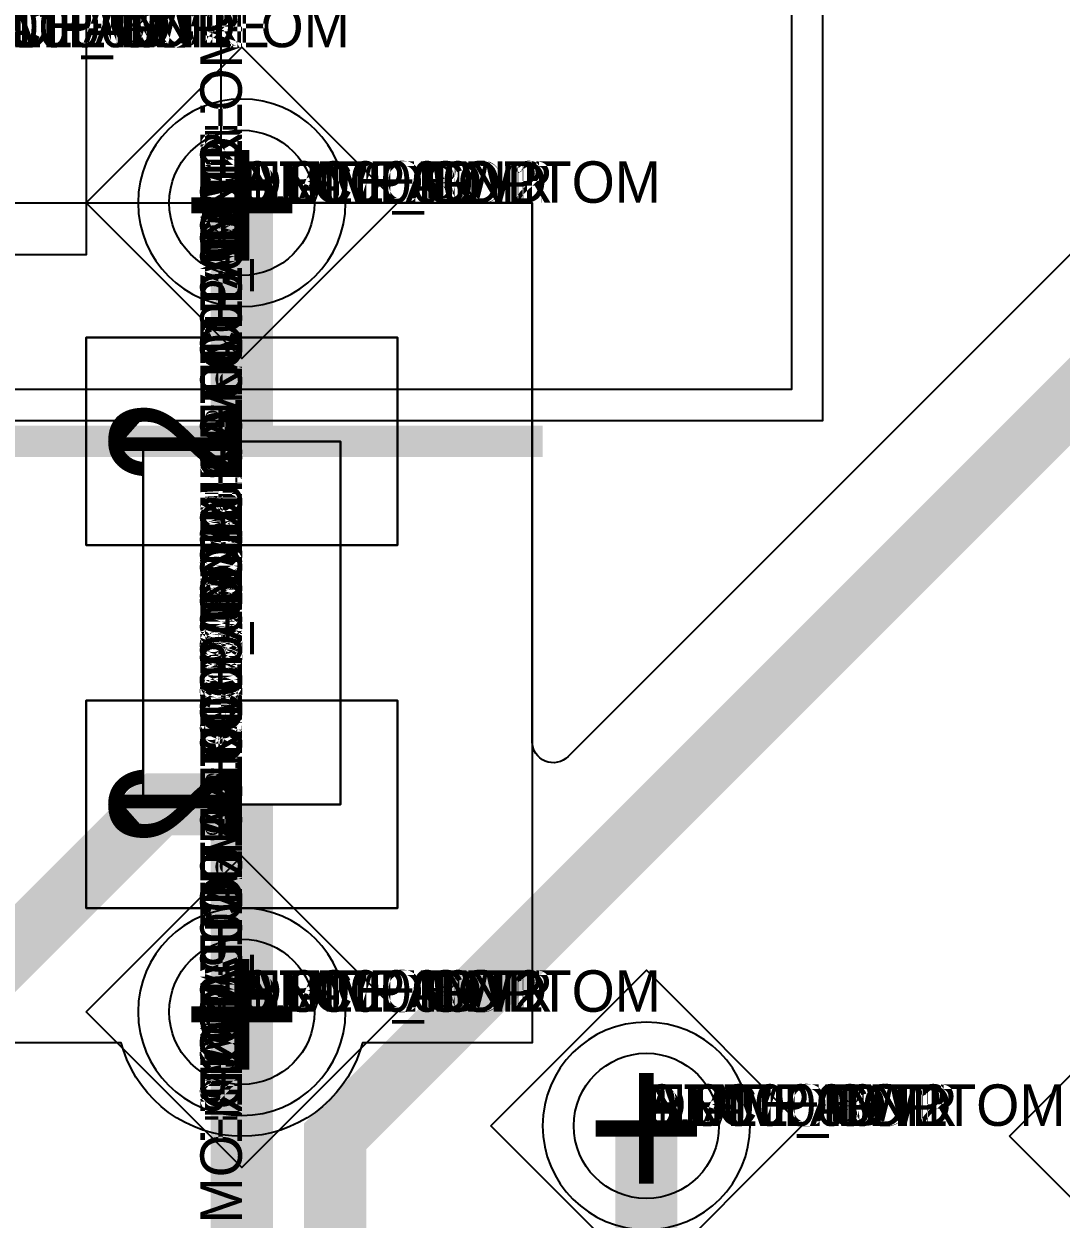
# Model space of a CAD drawing. Extents: x 0 to 323, y 0 to 320.
# Drawn here: x 114.9 to 119.9, y 67.95 to 73.71 of the extents above; entities that cross this region are included whole.
import ezdxf
from ezdxf.enums import TextEntityAlignment as Align

# ---------------------------------------------------------------- set-up
doc = ezdxf.new("R2010")
doc.units = 0
doc.header["$MEASUREMENT"] = 0
doc.layers.get('0').update_dxf_attribs({"linetype": 'CONTINUOUS'})
for name, color, linetype in [('CDN_FIGURES', 7, 'CONTINUOUS'), ('ETCH_BOTTOM', 7, 'CONTINUOUS'), ('ETCH_GND', 3, 'CONTINUOUS'), ('ETCH_INT1', 4, 'CONTINUOUS'), ('ETCH_INT2', 5, 'CONTINUOUS'), ('ETCH_PWR', 6, 'CONTINUOUS'), ('ETCH_TOP', 2, 'CONTINUOUS'), ('MANUFACTURING_NCLEGEND-1-6', 8, 'CONTINUOUS'), ('PACKAGE_GEOMETRY_ASSEMBLY_TOP', 11, 'CONTINUOUS'), ('PACKAGE_GEOMETRY_PIN_NUMBER', 9, 'CONTINUOUS')]:
    doc.layers.add(name, color=color, linetype=linetype)

# ---------------------------------------------------------------- blocks, each defined once
blk = doc.blocks.new('PAD_INFO')
for tag in ['SHAPE_TYPE', 'PAD_HEIGHT', 'PAD_LAYER', 'PAD_TYPE', 'PAD_WIDTH']:
    blk.add_attdef(tag, (0, 0), '', height=0.2)
at = {"flags": 2}
blk.add_attdef('CDN_TYPE', (0, 0), '', height=0.2, dxfattribs=at)
blk = doc.blocks.new('DRILL_INFO')
at = {"flags": 2}
blk.add_attdef('CDN_TYPE', (0, 0), '', height=0.2, dxfattribs=at)
for tag in ['FSHAPE', 'FCHAR', 'DRILL_HEIGHT', 'DIAMETER', 'PLATED', 'DRILL_WIDTH']:
    blk.add_attdef(tag, (0, 0), '', height=0.2)
blk = doc.blocks.new('VIA0700X0300')
at = {"layer": 'ETCH_BOTTOM'}
blk.add_circle((0, 0), 0.35, dxfattribs=at)
at = {"layer": 'ETCH_GND'}
blk.add_circle((0, 0), 0.35, dxfattribs=at)
at = {"layer": 'ETCH_INT1'}
blk.add_circle((0, 0), 0.35, dxfattribs=at)
at = {"layer": 'ETCH_INT2'}
blk.add_circle((0, 0), 0.35, dxfattribs=at)
at = {"layer": 'ETCH_PWR'}
blk.add_circle((0, 0), 0.35, dxfattribs=at)
at = {"layer": 'ETCH_TOP'}
blk.add_circle((0, 0), 0.35, dxfattribs=at)
ref = blk.add_blockref('PAD_INFO', (0, 0))
ref.add_attrib('PAD_LAYER', 'ETCH_TOP', (0, 0), dxfattribs={"height": 0.2})
ref.add_attrib('SHAPE_TYPE', 'NULL', (0, 0), dxfattribs={"height": 0.2})
ref.add_attrib('PAD_TYPE', 'ANTIPAD', (0, 0), dxfattribs={"height": 0.2})
ref.add_attrib('PAD_WIDTH', '0.000000', (0, 0), dxfattribs={"height": 0.2})
ref.add_attrib('PAD_HEIGHT', '0.000000', (0, 0), dxfattribs={"height": 0.2})
ref = blk.add_blockref('PAD_INFO', (0, 0))
ref.add_attrib('PAD_LAYER', 'ETCH_GND', (0, 0), dxfattribs={"height": 0.2})
ref.add_attrib('SHAPE_TYPE', 'NULL', (0, 0), dxfattribs={"height": 0.2})
ref.add_attrib('PAD_TYPE', 'ANTIPAD', (0, 0), dxfattribs={"height": 0.2})
ref.add_attrib('PAD_WIDTH', '0.000000', (0, 0), dxfattribs={"height": 0.2})
ref.add_attrib('PAD_HEIGHT', '0.000000', (0, 0), dxfattribs={"height": 0.2})
ref = blk.add_blockref('PAD_INFO', (0, 0))
ref.add_attrib('PAD_LAYER', 'ETCH_INT1', (0, 0), dxfattribs={"height": 0.2})
ref.add_attrib('SHAPE_TYPE', 'NULL', (0, 0), dxfattribs={"height": 0.2})
ref.add_attrib('PAD_TYPE', 'ANTIPAD', (0, 0), dxfattribs={"height": 0.2})
ref.add_attrib('PAD_WIDTH', '0.000000', (0, 0), dxfattribs={"height": 0.2})
ref.add_attrib('PAD_HEIGHT', '0.000000', (0, 0), dxfattribs={"height": 0.2})
ref = blk.add_blockref('PAD_INFO', (0, 0))
ref.add_attrib('PAD_LAYER', 'ETCH_INT2', (0, 0), dxfattribs={"height": 0.2})
ref.add_attrib('SHAPE_TYPE', 'NULL', (0, 0), dxfattribs={"height": 0.2})
ref.add_attrib('PAD_TYPE', 'ANTIPAD', (0, 0), dxfattribs={"height": 0.2})
ref.add_attrib('PAD_WIDTH', '0.000000', (0, 0), dxfattribs={"height": 0.2})
ref.add_attrib('PAD_HEIGHT', '0.000000', (0, 0), dxfattribs={"height": 0.2})
ref = blk.add_blockref('PAD_INFO', (0, 0))
ref.add_attrib('PAD_LAYER', 'ETCH_PWR', (0, 0), dxfattribs={"height": 0.2})
ref.add_attrib('SHAPE_TYPE', 'NULL', (0, 0), dxfattribs={"height": 0.2})
ref.add_attrib('PAD_TYPE', 'ANTIPAD', (0, 0), dxfattribs={"height": 0.2})
ref.add_attrib('PAD_WIDTH', '0.000000', (0, 0), dxfattribs={"height": 0.2})
ref.add_attrib('PAD_HEIGHT', '0.000000', (0, 0), dxfattribs={"height": 0.2})
ref = blk.add_blockref('PAD_INFO', (0, 0))
ref.add_attrib('PAD_LAYER', 'ETCH_BOTTOM', (0, 0), dxfattribs={"height": 0.2})
ref.add_attrib('SHAPE_TYPE', 'NULL', (0, 0), dxfattribs={"height": 0.2})
ref.add_attrib('PAD_TYPE', 'ANTIPAD', (0, 0), dxfattribs={"height": 0.2})
ref.add_attrib('PAD_WIDTH', '0.000000', (0, 0), dxfattribs={"height": 0.2})
ref.add_attrib('PAD_HEIGHT', '0.000000', (0, 0), dxfattribs={"height": 0.2})
ref = blk.add_blockref('PAD_INFO', (0, 0))
ref.add_attrib('PAD_LAYER', 'ETCH_TOP', (0, 0), dxfattribs={"height": 0.2})
ref.add_attrib('SHAPE_TYPE', 'NULL', (0, 0), dxfattribs={"height": 0.2})
ref.add_attrib('PAD_TYPE', 'THERMAL', (0, 0), dxfattribs={"height": 0.2})
ref.add_attrib('PAD_WIDTH', '0.000000', (0, 0), dxfattribs={"height": 0.2})
ref.add_attrib('PAD_HEIGHT', '0.000000', (0, 0), dxfattribs={"height": 0.2})
ref = blk.add_blockref('PAD_INFO', (0, 0))
ref.add_attrib('PAD_LAYER', 'ETCH_GND', (0, 0), dxfattribs={"height": 0.2})
ref.add_attrib('SHAPE_TYPE', 'NULL', (0, 0), dxfattribs={"height": 0.2})
ref.add_attrib('PAD_TYPE', 'THERMAL', (0, 0), dxfattribs={"height": 0.2})
ref.add_attrib('PAD_WIDTH', '0.000000', (0, 0), dxfattribs={"height": 0.2})
ref.add_attrib('PAD_HEIGHT', '0.000000', (0, 0), dxfattribs={"height": 0.2})
ref = blk.add_blockref('PAD_INFO', (0, 0))
ref.add_attrib('PAD_LAYER', 'ETCH_INT1', (0, 0), dxfattribs={"height": 0.2})
ref.add_attrib('SHAPE_TYPE', 'NULL', (0, 0), dxfattribs={"height": 0.2})
ref.add_attrib('PAD_TYPE', 'THERMAL', (0, 0), dxfattribs={"height": 0.2})
ref.add_attrib('PAD_WIDTH', '0.000000', (0, 0), dxfattribs={"height": 0.2})
ref.add_attrib('PAD_HEIGHT', '0.000000', (0, 0), dxfattribs={"height": 0.2})
ref = blk.add_blockref('PAD_INFO', (0, 0))
ref.add_attrib('PAD_LAYER', 'ETCH_INT2', (0, 0), dxfattribs={"height": 0.2})
ref.add_attrib('SHAPE_TYPE', 'NULL', (0, 0), dxfattribs={"height": 0.2})
ref.add_attrib('PAD_TYPE', 'THERMAL', (0, 0), dxfattribs={"height": 0.2})
ref.add_attrib('PAD_WIDTH', '0.000000', (0, 0), dxfattribs={"height": 0.2})
ref.add_attrib('PAD_HEIGHT', '0.000000', (0, 0), dxfattribs={"height": 0.2})
ref = blk.add_blockref('PAD_INFO', (0, 0))
ref.add_attrib('PAD_LAYER', 'ETCH_PWR', (0, 0), dxfattribs={"height": 0.2})
ref.add_attrib('SHAPE_TYPE', 'NULL', (0, 0), dxfattribs={"height": 0.2})
ref.add_attrib('PAD_TYPE', 'THERMAL', (0, 0), dxfattribs={"height": 0.2})
ref.add_attrib('PAD_WIDTH', '0.000000', (0, 0), dxfattribs={"height": 0.2})
ref.add_attrib('PAD_HEIGHT', '0.000000', (0, 0), dxfattribs={"height": 0.2})
ref = blk.add_blockref('PAD_INFO', (0, 0))
ref.add_attrib('PAD_LAYER', 'ETCH_BOTTOM', (0, 0), dxfattribs={"height": 0.2})
ref.add_attrib('SHAPE_TYPE', 'NULL', (0, 0), dxfattribs={"height": 0.2})
ref.add_attrib('PAD_TYPE', 'THERMAL', (0, 0), dxfattribs={"height": 0.2})
ref.add_attrib('PAD_WIDTH', '0.000000', (0, 0), dxfattribs={"height": 0.2})
ref.add_attrib('PAD_HEIGHT', '0.000000', (0, 0), dxfattribs={"height": 0.2})
ref = blk.add_blockref('PAD_INFO', (0, 0))
ref.add_attrib('PAD_LAYER', 'ETCH_TOP', (0, 0), dxfattribs={"height": 0.2})
ref.add_attrib('SHAPE_TYPE', 'CIRCLE', (0, 0), dxfattribs={"height": 0.2})
ref.add_attrib('PAD_TYPE', 'REGULAR', (0, 0), dxfattribs={"height": 0.2})
ref.add_attrib('PAD_WIDTH', '0.700000', (0, 0), dxfattribs={"height": 0.2})
ref.add_attrib('PAD_HEIGHT', '0.700000', (0, 0), dxfattribs={"height": 0.2})
ref = blk.add_blockref('PAD_INFO', (0, 0))
ref.add_attrib('PAD_LAYER', 'ETCH_GND', (0, 0), dxfattribs={"height": 0.2})
ref.add_attrib('SHAPE_TYPE', 'CIRCLE', (0, 0), dxfattribs={"height": 0.2})
ref.add_attrib('PAD_TYPE', 'REGULAR', (0, 0), dxfattribs={"height": 0.2})
ref.add_attrib('PAD_WIDTH', '0.700000', (0, 0), dxfattribs={"height": 0.2})
ref.add_attrib('PAD_HEIGHT', '0.700000', (0, 0), dxfattribs={"height": 0.2})
ref = blk.add_blockref('PAD_INFO', (0, 0))
ref.add_attrib('PAD_LAYER', 'ETCH_INT1', (0, 0), dxfattribs={"height": 0.2})
ref.add_attrib('SHAPE_TYPE', 'CIRCLE', (0, 0), dxfattribs={"height": 0.2})
ref.add_attrib('PAD_TYPE', 'REGULAR', (0, 0), dxfattribs={"height": 0.2})
ref.add_attrib('PAD_WIDTH', '0.700000', (0, 0), dxfattribs={"height": 0.2})
ref.add_attrib('PAD_HEIGHT', '0.700000', (0, 0), dxfattribs={"height": 0.2})
ref = blk.add_blockref('PAD_INFO', (0, 0))
ref.add_attrib('PAD_LAYER', 'ETCH_INT2', (0, 0), dxfattribs={"height": 0.2})
ref.add_attrib('SHAPE_TYPE', 'CIRCLE', (0, 0), dxfattribs={"height": 0.2})
ref.add_attrib('PAD_TYPE', 'REGULAR', (0, 0), dxfattribs={"height": 0.2})
ref.add_attrib('PAD_WIDTH', '0.700000', (0, 0), dxfattribs={"height": 0.2})
ref.add_attrib('PAD_HEIGHT', '0.700000', (0, 0), dxfattribs={"height": 0.2})
ref = blk.add_blockref('PAD_INFO', (0, 0))
ref.add_attrib('PAD_LAYER', 'ETCH_PWR', (0, 0), dxfattribs={"height": 0.2})
ref.add_attrib('SHAPE_TYPE', 'CIRCLE', (0, 0), dxfattribs={"height": 0.2})
ref.add_attrib('PAD_TYPE', 'REGULAR', (0, 0), dxfattribs={"height": 0.2})
ref.add_attrib('PAD_WIDTH', '0.700000', (0, 0), dxfattribs={"height": 0.2})
ref.add_attrib('PAD_HEIGHT', '0.700000', (0, 0), dxfattribs={"height": 0.2})
ref = blk.add_blockref('PAD_INFO', (0, 0))
ref.add_attrib('PAD_LAYER', 'ETCH_BOTTOM', (0, 0), dxfattribs={"height": 0.2})
ref.add_attrib('SHAPE_TYPE', 'CIRCLE', (0, 0), dxfattribs={"height": 0.2})
ref.add_attrib('PAD_TYPE', 'REGULAR', (0, 0), dxfattribs={"height": 0.2})
ref.add_attrib('PAD_WIDTH', '0.700000', (0, 0), dxfattribs={"height": 0.2})
ref.add_attrib('PAD_HEIGHT', '0.700000', (0, 0), dxfattribs={"height": 0.2})
ref = blk.add_blockref('DRILL_INFO', (0, 0))
ref.add_attrib('DIAMETER', '0.300000', (0, 0), dxfattribs={"height": 0.2})
ref.add_attrib('PLATED', 'PLATED', (0, 0), dxfattribs={"height": 0.2})
ref.add_attrib('FSHAPE', 'DIAMOND', (0, 0), dxfattribs={"height": 0.2})
ref.add_attrib('FCHAR', '+', (0, 0), dxfattribs={"height": 0.2})
ref.add_attrib('DRILL_WIDTH', '1.500000', (0, 0), dxfattribs={"height": 0.2})
ref.add_attrib('DRILL_HEIGHT', '1.500000', (0, 0), dxfattribs={"height": 0.2})
for tag in ['CDN_TYPE', 'PIN']:
    blk.add_attdef(tag, (0, 0), '', height=0.2)
at = {"flags": 2}
for tag in ['PSTKNAME', 'BBV']:
    blk.add_attdef(tag, (0, 0), '', height=0.2, dxfattribs=at)
blk = doc.blocks.new('FIGURE_DIAMOND')
at = {"layer": 'CDN_FIGURES'}
blk.add_lwpolyline([(-0.5, 0), (0, 0.5), (0.5, 0), (0, -0.5)], close=True, dxfattribs=at)
blk = doc.blocks.new('RC1500X2000TS')
at = {"layer": 'ETCH_TOP'}
blk.add_lwpolyline([(-0.75, -1), (-0.75, 1), (0.75, 1), (0.75, -1)], close=True, dxfattribs=at)
ref = blk.add_blockref('PAD_INFO', (0, 0))
ref.add_attrib('PAD_LAYER', 'ETCH_TOP', (0, 0), dxfattribs={"height": 0.2})
ref.add_attrib('SHAPE_TYPE', 'NULL', (0, 0), dxfattribs={"height": 0.2})
ref.add_attrib('PAD_TYPE', 'ANTIPAD', (0, 0), dxfattribs={"height": 0.2})
ref.add_attrib('PAD_WIDTH', '0.000000', (0, 0), dxfattribs={"height": 0.2})
ref.add_attrib('PAD_HEIGHT', '0.000000', (0, 0), dxfattribs={"height": 0.2})
ref = blk.add_blockref('PAD_INFO', (0, 0))
ref.add_attrib('PAD_LAYER', 'ETCH_GND', (0, 0), dxfattribs={"height": 0.2})
ref.add_attrib('SHAPE_TYPE', 'NULL', (0, 0), dxfattribs={"height": 0.2})
ref.add_attrib('PAD_TYPE', 'ANTIPAD', (0, 0), dxfattribs={"height": 0.2})
ref.add_attrib('PAD_WIDTH', '0.000000', (0, 0), dxfattribs={"height": 0.2})
ref.add_attrib('PAD_HEIGHT', '0.000000', (0, 0), dxfattribs={"height": 0.2})
ref = blk.add_blockref('PAD_INFO', (0, 0))
ref.add_attrib('PAD_LAYER', 'ETCH_INT1', (0, 0), dxfattribs={"height": 0.2})
ref.add_attrib('SHAPE_TYPE', 'NULL', (0, 0), dxfattribs={"height": 0.2})
ref.add_attrib('PAD_TYPE', 'ANTIPAD', (0, 0), dxfattribs={"height": 0.2})
ref.add_attrib('PAD_WIDTH', '0.000000', (0, 0), dxfattribs={"height": 0.2})
ref.add_attrib('PAD_HEIGHT', '0.000000', (0, 0), dxfattribs={"height": 0.2})
ref = blk.add_blockref('PAD_INFO', (0, 0))
ref.add_attrib('PAD_LAYER', 'ETCH_INT2', (0, 0), dxfattribs={"height": 0.2})
ref.add_attrib('SHAPE_TYPE', 'NULL', (0, 0), dxfattribs={"height": 0.2})
ref.add_attrib('PAD_TYPE', 'ANTIPAD', (0, 0), dxfattribs={"height": 0.2})
ref.add_attrib('PAD_WIDTH', '0.000000', (0, 0), dxfattribs={"height": 0.2})
ref.add_attrib('PAD_HEIGHT', '0.000000', (0, 0), dxfattribs={"height": 0.2})
ref = blk.add_blockref('PAD_INFO', (0, 0))
ref.add_attrib('PAD_LAYER', 'ETCH_PWR', (0, 0), dxfattribs={"height": 0.2})
ref.add_attrib('SHAPE_TYPE', 'NULL', (0, 0), dxfattribs={"height": 0.2})
ref.add_attrib('PAD_TYPE', 'ANTIPAD', (0, 0), dxfattribs={"height": 0.2})
ref.add_attrib('PAD_WIDTH', '0.000000', (0, 0), dxfattribs={"height": 0.2})
ref.add_attrib('PAD_HEIGHT', '0.000000', (0, 0), dxfattribs={"height": 0.2})
ref = blk.add_blockref('PAD_INFO', (0, 0))
ref.add_attrib('PAD_LAYER', 'ETCH_BOTTOM', (0, 0), dxfattribs={"height": 0.2})
ref.add_attrib('SHAPE_TYPE', 'NULL', (0, 0), dxfattribs={"height": 0.2})
ref.add_attrib('PAD_TYPE', 'ANTIPAD', (0, 0), dxfattribs={"height": 0.2})
ref.add_attrib('PAD_WIDTH', '0.000000', (0, 0), dxfattribs={"height": 0.2})
ref.add_attrib('PAD_HEIGHT', '0.000000', (0, 0), dxfattribs={"height": 0.2})
ref = blk.add_blockref('PAD_INFO', (0, 0))
ref.add_attrib('PAD_LAYER', 'ETCH_TOP', (0, 0), dxfattribs={"height": 0.2})
ref.add_attrib('SHAPE_TYPE', 'NULL', (0, 0), dxfattribs={"height": 0.2})
ref.add_attrib('PAD_TYPE', 'THERMAL', (0, 0), dxfattribs={"height": 0.2})
ref.add_attrib('PAD_WIDTH', '0.000000', (0, 0), dxfattribs={"height": 0.2})
ref.add_attrib('PAD_HEIGHT', '0.000000', (0, 0), dxfattribs={"height": 0.2})
ref = blk.add_blockref('PAD_INFO', (0, 0))
ref.add_attrib('PAD_LAYER', 'ETCH_GND', (0, 0), dxfattribs={"height": 0.2})
ref.add_attrib('SHAPE_TYPE', 'NULL', (0, 0), dxfattribs={"height": 0.2})
ref.add_attrib('PAD_TYPE', 'THERMAL', (0, 0), dxfattribs={"height": 0.2})
ref.add_attrib('PAD_WIDTH', '0.000000', (0, 0), dxfattribs={"height": 0.2})
ref.add_attrib('PAD_HEIGHT', '0.000000', (0, 0), dxfattribs={"height": 0.2})
ref = blk.add_blockref('PAD_INFO', (0, 0))
ref.add_attrib('PAD_LAYER', 'ETCH_INT1', (0, 0), dxfattribs={"height": 0.2})
ref.add_attrib('SHAPE_TYPE', 'NULL', (0, 0), dxfattribs={"height": 0.2})
ref.add_attrib('PAD_TYPE', 'THERMAL', (0, 0), dxfattribs={"height": 0.2})
ref.add_attrib('PAD_WIDTH', '0.000000', (0, 0), dxfattribs={"height": 0.2})
ref.add_attrib('PAD_HEIGHT', '0.000000', (0, 0), dxfattribs={"height": 0.2})
ref = blk.add_blockref('PAD_INFO', (0, 0))
ref.add_attrib('PAD_LAYER', 'ETCH_INT2', (0, 0), dxfattribs={"height": 0.2})
ref.add_attrib('SHAPE_TYPE', 'NULL', (0, 0), dxfattribs={"height": 0.2})
ref.add_attrib('PAD_TYPE', 'THERMAL', (0, 0), dxfattribs={"height": 0.2})
ref.add_attrib('PAD_WIDTH', '0.000000', (0, 0), dxfattribs={"height": 0.2})
ref.add_attrib('PAD_HEIGHT', '0.000000', (0, 0), dxfattribs={"height": 0.2})
ref = blk.add_blockref('PAD_INFO', (0, 0))
ref.add_attrib('PAD_LAYER', 'ETCH_PWR', (0, 0), dxfattribs={"height": 0.2})
ref.add_attrib('SHAPE_TYPE', 'NULL', (0, 0), dxfattribs={"height": 0.2})
ref.add_attrib('PAD_TYPE', 'THERMAL', (0, 0), dxfattribs={"height": 0.2})
ref.add_attrib('PAD_WIDTH', '0.000000', (0, 0), dxfattribs={"height": 0.2})
ref.add_attrib('PAD_HEIGHT', '0.000000', (0, 0), dxfattribs={"height": 0.2})
ref = blk.add_blockref('PAD_INFO', (0, 0))
ref.add_attrib('PAD_LAYER', 'ETCH_BOTTOM', (0, 0), dxfattribs={"height": 0.2})
ref.add_attrib('SHAPE_TYPE', 'NULL', (0, 0), dxfattribs={"height": 0.2})
ref.add_attrib('PAD_TYPE', 'THERMAL', (0, 0), dxfattribs={"height": 0.2})
ref.add_attrib('PAD_WIDTH', '0.000000', (0, 0), dxfattribs={"height": 0.2})
ref.add_attrib('PAD_HEIGHT', '0.000000', (0, 0), dxfattribs={"height": 0.2})
ref = blk.add_blockref('PAD_INFO', (0, 0))
ref.add_attrib('PAD_LAYER', 'ETCH_GND', (0, 0), dxfattribs={"height": 0.2})
ref.add_attrib('SHAPE_TYPE', 'NULL', (0, 0), dxfattribs={"height": 0.2})
ref.add_attrib('PAD_TYPE', 'REGULAR', (0, 0), dxfattribs={"height": 0.2})
ref.add_attrib('PAD_WIDTH', '0.000000', (0, 0), dxfattribs={"height": 0.2})
ref.add_attrib('PAD_HEIGHT', '0.000000', (0, 0), dxfattribs={"height": 0.2})
ref = blk.add_blockref('PAD_INFO', (0, 0))
ref.add_attrib('PAD_LAYER', 'ETCH_INT1', (0, 0), dxfattribs={"height": 0.2})
ref.add_attrib('SHAPE_TYPE', 'NULL', (0, 0), dxfattribs={"height": 0.2})
ref.add_attrib('PAD_TYPE', 'REGULAR', (0, 0), dxfattribs={"height": 0.2})
ref.add_attrib('PAD_WIDTH', '0.000000', (0, 0), dxfattribs={"height": 0.2})
ref.add_attrib('PAD_HEIGHT', '0.000000', (0, 0), dxfattribs={"height": 0.2})
ref = blk.add_blockref('PAD_INFO', (0, 0))
ref.add_attrib('PAD_LAYER', 'ETCH_INT2', (0, 0), dxfattribs={"height": 0.2})
ref.add_attrib('SHAPE_TYPE', 'NULL', (0, 0), dxfattribs={"height": 0.2})
ref.add_attrib('PAD_TYPE', 'REGULAR', (0, 0), dxfattribs={"height": 0.2})
ref.add_attrib('PAD_WIDTH', '0.000000', (0, 0), dxfattribs={"height": 0.2})
ref.add_attrib('PAD_HEIGHT', '0.000000', (0, 0), dxfattribs={"height": 0.2})
ref = blk.add_blockref('PAD_INFO', (0, 0))
ref.add_attrib('PAD_LAYER', 'ETCH_PWR', (0, 0), dxfattribs={"height": 0.2})
ref.add_attrib('SHAPE_TYPE', 'NULL', (0, 0), dxfattribs={"height": 0.2})
ref.add_attrib('PAD_TYPE', 'REGULAR', (0, 0), dxfattribs={"height": 0.2})
ref.add_attrib('PAD_WIDTH', '0.000000', (0, 0), dxfattribs={"height": 0.2})
ref.add_attrib('PAD_HEIGHT', '0.000000', (0, 0), dxfattribs={"height": 0.2})
ref = blk.add_blockref('PAD_INFO', (0, 0))
ref.add_attrib('PAD_LAYER', 'ETCH_BOTTOM', (0, 0), dxfattribs={"height": 0.2})
ref.add_attrib('SHAPE_TYPE', 'NULL', (0, 0), dxfattribs={"height": 0.2})
ref.add_attrib('PAD_TYPE', 'REGULAR', (0, 0), dxfattribs={"height": 0.2})
ref.add_attrib('PAD_WIDTH', '0.000000', (0, 0), dxfattribs={"height": 0.2})
ref.add_attrib('PAD_HEIGHT', '0.000000', (0, 0), dxfattribs={"height": 0.2})
ref = blk.add_blockref('DRILL_INFO', (0, 0))
ref.add_attrib('DIAMETER', '0.000000', (0, 0), dxfattribs={"height": 0.2})
ref.add_attrib('PLATED', 'PLATED', (0, 0), dxfattribs={"height": 0.2})
ref.add_attrib('FSHAPE', 'NULL', (0, 0), dxfattribs={"height": 0.2})
ref.add_attrib('DRILL_WIDTH', '0.000000', (0, 0), dxfattribs={"height": 0.2})
ref.add_attrib('DRILL_HEIGHT', '0.000000', (0, 0), dxfattribs={"height": 0.2})
ref = blk.add_blockref('PAD_INFO', (0, 0))
ref.add_attrib('PAD_LAYER', 'ETCH_TOP', (0, 0), dxfattribs={"height": 0.2})
ref.add_attrib('SHAPE_TYPE', 'RECTANGLE', (0, 0), dxfattribs={"height": 0.2})
ref.add_attrib('PAD_TYPE', 'REGULAR', (0, 0), dxfattribs={"height": 0.2})
ref.add_attrib('PAD_WIDTH', '1.500000', (0, 0), dxfattribs={"height": 0.2})
ref.add_attrib('PAD_HEIGHT', '2.000000', (0, 0), dxfattribs={"height": 0.2})
for tag in ['CDN_TYPE', 'PIN']:
    blk.add_attdef(tag, (0, 0), '', height=0.2)
at = {"flags": 2}
for tag in ['PSTKNAME', 'BBV']:
    blk.add_attdef(tag, (0, 0), '', height=0.2, dxfattribs=at)
blk = doc.blocks.new('F843')
at = {"layer": 'ETCH_TOP'}
ref = blk.add_blockref('RC1500X2000TS', (2.7, 0), dxfattribs=at)
ref.add_attrib('CDN_TYPE', 'PIN', (0, 0), dxfattribs={"height": 0.2})
ref.add_attrib('PIN', '2', (0, 0), dxfattribs={"height": 0.2})
at = {"flags": 2}
for tag in ['SYMBOL_TYPE', 'CDN_TYPE', 'REFDES']:
    blk.add_attdef(tag, (0, 0), '', height=0.2, dxfattribs=at)
blk = doc.blocks.new('RC1000X1500TS')
at = {"layer": 'ETCH_TOP'}
blk.add_lwpolyline([(-0.5, -0.75), (-0.5, 0.75), (0.5, 0.75), (0.5, -0.75)], close=True, dxfattribs=at)
ref = blk.add_blockref('PAD_INFO', (0, 0))
ref.add_attrib('PAD_LAYER', 'ETCH_TOP', (0, 0), dxfattribs={"height": 0.2})
ref.add_attrib('SHAPE_TYPE', 'NULL', (0, 0), dxfattribs={"height": 0.2})
ref.add_attrib('PAD_TYPE', 'ANTIPAD', (0, 0), dxfattribs={"height": 0.2})
ref.add_attrib('PAD_WIDTH', '0.000000', (0, 0), dxfattribs={"height": 0.2})
ref.add_attrib('PAD_HEIGHT', '0.000000', (0, 0), dxfattribs={"height": 0.2})
ref = blk.add_blockref('PAD_INFO', (0, 0))
ref.add_attrib('PAD_LAYER', 'ETCH_GND', (0, 0), dxfattribs={"height": 0.2})
ref.add_attrib('SHAPE_TYPE', 'NULL', (0, 0), dxfattribs={"height": 0.2})
ref.add_attrib('PAD_TYPE', 'ANTIPAD', (0, 0), dxfattribs={"height": 0.2})
ref.add_attrib('PAD_WIDTH', '0.000000', (0, 0), dxfattribs={"height": 0.2})
ref.add_attrib('PAD_HEIGHT', '0.000000', (0, 0), dxfattribs={"height": 0.2})
ref = blk.add_blockref('PAD_INFO', (0, 0))
ref.add_attrib('PAD_LAYER', 'ETCH_INT1', (0, 0), dxfattribs={"height": 0.2})
ref.add_attrib('SHAPE_TYPE', 'NULL', (0, 0), dxfattribs={"height": 0.2})
ref.add_attrib('PAD_TYPE', 'ANTIPAD', (0, 0), dxfattribs={"height": 0.2})
ref.add_attrib('PAD_WIDTH', '0.000000', (0, 0), dxfattribs={"height": 0.2})
ref.add_attrib('PAD_HEIGHT', '0.000000', (0, 0), dxfattribs={"height": 0.2})
ref = blk.add_blockref('PAD_INFO', (0, 0))
ref.add_attrib('PAD_LAYER', 'ETCH_INT2', (0, 0), dxfattribs={"height": 0.2})
ref.add_attrib('SHAPE_TYPE', 'NULL', (0, 0), dxfattribs={"height": 0.2})
ref.add_attrib('PAD_TYPE', 'ANTIPAD', (0, 0), dxfattribs={"height": 0.2})
ref.add_attrib('PAD_WIDTH', '0.000000', (0, 0), dxfattribs={"height": 0.2})
ref.add_attrib('PAD_HEIGHT', '0.000000', (0, 0), dxfattribs={"height": 0.2})
ref = blk.add_blockref('PAD_INFO', (0, 0))
ref.add_attrib('PAD_LAYER', 'ETCH_PWR', (0, 0), dxfattribs={"height": 0.2})
ref.add_attrib('SHAPE_TYPE', 'NULL', (0, 0), dxfattribs={"height": 0.2})
ref.add_attrib('PAD_TYPE', 'ANTIPAD', (0, 0), dxfattribs={"height": 0.2})
ref.add_attrib('PAD_WIDTH', '0.000000', (0, 0), dxfattribs={"height": 0.2})
ref.add_attrib('PAD_HEIGHT', '0.000000', (0, 0), dxfattribs={"height": 0.2})
ref = blk.add_blockref('PAD_INFO', (0, 0))
ref.add_attrib('PAD_LAYER', 'ETCH_BOTTOM', (0, 0), dxfattribs={"height": 0.2})
ref.add_attrib('SHAPE_TYPE', 'NULL', (0, 0), dxfattribs={"height": 0.2})
ref.add_attrib('PAD_TYPE', 'ANTIPAD', (0, 0), dxfattribs={"height": 0.2})
ref.add_attrib('PAD_WIDTH', '0.000000', (0, 0), dxfattribs={"height": 0.2})
ref.add_attrib('PAD_HEIGHT', '0.000000', (0, 0), dxfattribs={"height": 0.2})
ref = blk.add_blockref('PAD_INFO', (0, 0))
ref.add_attrib('PAD_LAYER', 'ETCH_TOP', (0, 0), dxfattribs={"height": 0.2})
ref.add_attrib('SHAPE_TYPE', 'NULL', (0, 0), dxfattribs={"height": 0.2})
ref.add_attrib('PAD_TYPE', 'THERMAL', (0, 0), dxfattribs={"height": 0.2})
ref.add_attrib('PAD_WIDTH', '0.000000', (0, 0), dxfattribs={"height": 0.2})
ref.add_attrib('PAD_HEIGHT', '0.000000', (0, 0), dxfattribs={"height": 0.2})
ref = blk.add_blockref('PAD_INFO', (0, 0))
ref.add_attrib('PAD_LAYER', 'ETCH_GND', (0, 0), dxfattribs={"height": 0.2})
ref.add_attrib('SHAPE_TYPE', 'NULL', (0, 0), dxfattribs={"height": 0.2})
ref.add_attrib('PAD_TYPE', 'THERMAL', (0, 0), dxfattribs={"height": 0.2})
ref.add_attrib('PAD_WIDTH', '0.000000', (0, 0), dxfattribs={"height": 0.2})
ref.add_attrib('PAD_HEIGHT', '0.000000', (0, 0), dxfattribs={"height": 0.2})
ref = blk.add_blockref('PAD_INFO', (0, 0))
ref.add_attrib('PAD_LAYER', 'ETCH_INT1', (0, 0), dxfattribs={"height": 0.2})
ref.add_attrib('SHAPE_TYPE', 'NULL', (0, 0), dxfattribs={"height": 0.2})
ref.add_attrib('PAD_TYPE', 'THERMAL', (0, 0), dxfattribs={"height": 0.2})
ref.add_attrib('PAD_WIDTH', '0.000000', (0, 0), dxfattribs={"height": 0.2})
ref.add_attrib('PAD_HEIGHT', '0.000000', (0, 0), dxfattribs={"height": 0.2})
ref = blk.add_blockref('PAD_INFO', (0, 0))
ref.add_attrib('PAD_LAYER', 'ETCH_INT2', (0, 0), dxfattribs={"height": 0.2})
ref.add_attrib('SHAPE_TYPE', 'NULL', (0, 0), dxfattribs={"height": 0.2})
ref.add_attrib('PAD_TYPE', 'THERMAL', (0, 0), dxfattribs={"height": 0.2})
ref.add_attrib('PAD_WIDTH', '0.000000', (0, 0), dxfattribs={"height": 0.2})
ref.add_attrib('PAD_HEIGHT', '0.000000', (0, 0), dxfattribs={"height": 0.2})
ref = blk.add_blockref('PAD_INFO', (0, 0))
ref.add_attrib('PAD_LAYER', 'ETCH_PWR', (0, 0), dxfattribs={"height": 0.2})
ref.add_attrib('SHAPE_TYPE', 'NULL', (0, 0), dxfattribs={"height": 0.2})
ref.add_attrib('PAD_TYPE', 'THERMAL', (0, 0), dxfattribs={"height": 0.2})
ref.add_attrib('PAD_WIDTH', '0.000000', (0, 0), dxfattribs={"height": 0.2})
ref.add_attrib('PAD_HEIGHT', '0.000000', (0, 0), dxfattribs={"height": 0.2})
ref = blk.add_blockref('PAD_INFO', (0, 0))
ref.add_attrib('PAD_LAYER', 'ETCH_BOTTOM', (0, 0), dxfattribs={"height": 0.2})
ref.add_attrib('SHAPE_TYPE', 'NULL', (0, 0), dxfattribs={"height": 0.2})
ref.add_attrib('PAD_TYPE', 'THERMAL', (0, 0), dxfattribs={"height": 0.2})
ref.add_attrib('PAD_WIDTH', '0.000000', (0, 0), dxfattribs={"height": 0.2})
ref.add_attrib('PAD_HEIGHT', '0.000000', (0, 0), dxfattribs={"height": 0.2})
ref = blk.add_blockref('PAD_INFO', (0, 0))
ref.add_attrib('PAD_LAYER', 'ETCH_GND', (0, 0), dxfattribs={"height": 0.2})
ref.add_attrib('SHAPE_TYPE', 'NULL', (0, 0), dxfattribs={"height": 0.2})
ref.add_attrib('PAD_TYPE', 'REGULAR', (0, 0), dxfattribs={"height": 0.2})
ref.add_attrib('PAD_WIDTH', '0.000000', (0, 0), dxfattribs={"height": 0.2})
ref.add_attrib('PAD_HEIGHT', '0.000000', (0, 0), dxfattribs={"height": 0.2})
ref = blk.add_blockref('PAD_INFO', (0, 0))
ref.add_attrib('PAD_LAYER', 'ETCH_INT1', (0, 0), dxfattribs={"height": 0.2})
ref.add_attrib('SHAPE_TYPE', 'NULL', (0, 0), dxfattribs={"height": 0.2})
ref.add_attrib('PAD_TYPE', 'REGULAR', (0, 0), dxfattribs={"height": 0.2})
ref.add_attrib('PAD_WIDTH', '0.000000', (0, 0), dxfattribs={"height": 0.2})
ref.add_attrib('PAD_HEIGHT', '0.000000', (0, 0), dxfattribs={"height": 0.2})
ref = blk.add_blockref('PAD_INFO', (0, 0))
ref.add_attrib('PAD_LAYER', 'ETCH_INT2', (0, 0), dxfattribs={"height": 0.2})
ref.add_attrib('SHAPE_TYPE', 'NULL', (0, 0), dxfattribs={"height": 0.2})
ref.add_attrib('PAD_TYPE', 'REGULAR', (0, 0), dxfattribs={"height": 0.2})
ref.add_attrib('PAD_WIDTH', '0.000000', (0, 0), dxfattribs={"height": 0.2})
ref.add_attrib('PAD_HEIGHT', '0.000000', (0, 0), dxfattribs={"height": 0.2})
ref = blk.add_blockref('PAD_INFO', (0, 0))
ref.add_attrib('PAD_LAYER', 'ETCH_PWR', (0, 0), dxfattribs={"height": 0.2})
ref.add_attrib('SHAPE_TYPE', 'NULL', (0, 0), dxfattribs={"height": 0.2})
ref.add_attrib('PAD_TYPE', 'REGULAR', (0, 0), dxfattribs={"height": 0.2})
ref.add_attrib('PAD_WIDTH', '0.000000', (0, 0), dxfattribs={"height": 0.2})
ref.add_attrib('PAD_HEIGHT', '0.000000', (0, 0), dxfattribs={"height": 0.2})
ref = blk.add_blockref('PAD_INFO', (0, 0))
ref.add_attrib('PAD_LAYER', 'ETCH_BOTTOM', (0, 0), dxfattribs={"height": 0.2})
ref.add_attrib('SHAPE_TYPE', 'NULL', (0, 0), dxfattribs={"height": 0.2})
ref.add_attrib('PAD_TYPE', 'REGULAR', (0, 0), dxfattribs={"height": 0.2})
ref.add_attrib('PAD_WIDTH', '0.000000', (0, 0), dxfattribs={"height": 0.2})
ref.add_attrib('PAD_HEIGHT', '0.000000', (0, 0), dxfattribs={"height": 0.2})
ref = blk.add_blockref('DRILL_INFO', (0, 0))
ref.add_attrib('DIAMETER', '0.000000', (0, 0), dxfattribs={"height": 0.2})
ref.add_attrib('PLATED', 'PLATED', (0, 0), dxfattribs={"height": 0.2})
ref.add_attrib('FSHAPE', 'NULL', (0, 0), dxfattribs={"height": 0.2})
ref.add_attrib('DRILL_WIDTH', '0.000000', (0, 0), dxfattribs={"height": 0.2})
ref.add_attrib('DRILL_HEIGHT', '0.000000', (0, 0), dxfattribs={"height": 0.2})
ref = blk.add_blockref('PAD_INFO', (0, 0))
ref.add_attrib('PAD_LAYER', 'ETCH_TOP', (0, 0), dxfattribs={"height": 0.2})
ref.add_attrib('SHAPE_TYPE', 'RECTANGLE', (0, 0), dxfattribs={"height": 0.2})
ref.add_attrib('PAD_TYPE', 'REGULAR', (0, 0), dxfattribs={"height": 0.2})
ref.add_attrib('PAD_WIDTH', '1.000000', (0, 0), dxfattribs={"height": 0.2})
ref.add_attrib('PAD_HEIGHT', '1.500000', (0, 0), dxfattribs={"height": 0.2})
for tag in ['CDN_TYPE', 'PIN']:
    blk.add_attdef(tag, (0, 0), '', height=0.2)
at = {"flags": 2}
for tag in ['PSTKNAME', 'BBV']:
    blk.add_attdef(tag, (0, 0), '', height=0.2, dxfattribs=at)
blk = doc.blocks.new('F56')
at = {"layer": 'PACKAGE_GEOMETRY_ASSEMBLY_TOP'}
blk.add_lwpolyline([(0, -0.475), (1.75, -0.475), (1.75, 0.475), (0, 0.475)], close=True, dxfattribs=at)
at = {"layer": 'ETCH_TOP'}
ref = blk.add_blockref('RC1000X1500TS', (0, 0), dxfattribs=at)
ref.add_attrib('CDN_TYPE', 'PIN', (0, 0), dxfattribs={"height": 0.2})
ref.add_attrib('PIN', '1', (0, 0), dxfattribs={"height": 0.2})
ref = blk.add_blockref('RC1000X1500TS', (1.75, 0), dxfattribs=at)
ref.add_attrib('CDN_TYPE', 'PIN', (0, 0), dxfattribs={"height": 0.2})
ref.add_attrib('PIN', '2', (0, 0), dxfattribs={"height": 0.2})
at = {"flags": 2}
for tag in ['SYMBOL_TYPE', 'CDN_TYPE', 'REFDES']:
    blk.add_attdef(tag, (0, 0), '', height=0.2, dxfattribs=at)

msp = doc.modelspace()

# ---------------------------------------------------------------- linework, layer by layer
at = {"layer": 'ETCH_BOTTOM'}
for points in [[(115.95, 71.7, 0.3, 0.3, 0), (115.95, 72.85, 0.3, 0.3, 0)], [(114.4992, 71.7, 0.15, 0.15, 0), (115.95, 71.7, 0.15, 0.15, 0)], [(115.95, 71.7, 0.15, 0.15, 0), (117.4008, 71.7, 0.15, 0.15, 0)], [(115.95, 69.95, 0.3, 0.3, 0), (115.95, 68.95, 0.3, 0.3, 0)]]:
    msp.add_lwpolyline(points, format="xyseb", dxfattribs=at)
msp.add_lwpolyline([(116.5208, 68.7648, -0.726862), (115.3792, 68.7648), (115.3678, 68.7999), (114.5499, 68.7999), (114.5499, 72.8501), (117.3501, 72.8501), (117.3501, 68.7999), (116.5322, 68.7999)], format="xyb", close=True, dxfattribs=at)
at = {"layer": 'ETCH_GND'}
msp.add_lwpolyline([(116.4501, 68.95, 1), (115.4499, 68.95, 1)], format="xyb", close=True, dxfattribs=at)
at = {"layer": 'ETCH_INT1'}
msp.add_lwpolyline([(81.6, 58.15), (84.85, 58.15), (86.2, 59.5), (86.2, 68.6), (91.7, 68.6), (93.6, 70.5), (93.6, 71.8), (118.75, 71.8), (118.75, 77.65), (115.85, 80.55), (115.85, 93.9), (114.65, 95.1), (114.65, 98.45), (117.7085, 101.5085), (117.7374, 101.4998, 0.174812), (118.5504, 101.5459), (118.5599, 101.55), (120.1401, 101.55), (120.1496, 101.5459, 0.204146), (121.0904, 101.5459), (121.0999, 101.55), (124.2, 101.55), (124.2, 101.6), (132.25, 101.6)], format="xyb", dxfattribs=at)
for points in [[(93.4232, 70.5355, -0.668179), (93.2501, 70.6072), (93.2501, 73.4378), (94.9501, 75.1378), (94.9501, 76.1878), (105.1001, 86.3378), (105.1001, 88.6378), (112.962, 96.4997), (112.9814, 96.5007, 0.383872), (113.5493, 97.0686), (113.5503, 97.088), (114.3268, 97.8645, -0.668179), (114.4999, 97.7928), (114.4999, 95.0378), (114.6137, 94.924, -0.539677), (114.5793, 94.758, 1.52294), (115.358, 93.9793, -0.539677), (115.524, 94.0137), (115.6999, 93.8378), (115.6999, 80.4878), (118.5999, 77.5878), (118.5999, 71.9501), (93.4499, 71.9501), (93.4499, 70.5622)], [(116.4501, 68.95, 1), (115.4499, 68.95, 1)], [(118.4001, 68.4, 1), (117.3999, 68.4, 1)]]:
    msp.add_lwpolyline(points, format="xyb", close=True, dxfattribs=at)
at = {"layer": 'ETCH_INT2'}
msp.add_lwpolyline([(116.4501, 68.95, 1), (115.4499, 68.95, 1)], format="xyb", close=True, dxfattribs=at)
at = {"layer": 'ETCH_PWR'}
for points in [[(116.4501, 72.85, 1), (115.4499, 72.85, 1)], [(116.4501, 68.95, 1), (115.4499, 68.95, 1)], [(118.4001, 68.4, 1), (117.3999, 68.4, 1)]]:
    msp.add_lwpolyline(points, format="xyb", close=True, dxfattribs=at)
at = {"layer": 'ETCH_TOP'}
for points, format in [([(116.4, 67.3, 0.3, 0.3, 0), (116.4, 68.35, 0.3, 0.3, 0), (121.35, 73.3, 0.3, 0.3, 0), (121.35, 82.9, 0.3, 0.3, 0)], "xyseb"), ([(120.8499, 81.7499), (120.8499, 73.5071), (117.5232, 70.1804, -0.668179), (117.3501, 70.2521), (117.3501, 72.8501), (115.8501, 72.8501), (115.8501, 74.5999)], "xyb"), ([(115.95, 72.85, 0.3, 0.3, 0), (115.95, 71.7, 0.3, 0.3, 0)], "xyseb"), ([(114.4, 67.3, 0.3, 0.3, 0), (114.4, 68.8, 0.3, 0.3, 0), (115.55, 69.95, 0.3, 0.3, 0), (115.95, 69.95, 0.3, 0.3, 0)], "xyseb"), ([(115.95, 68.95, 0.3, 0.3, 0), (115.95, 67.35, 0.3, 0.3, 0), (115.9, 67.3, 0.3, 0.3, 0)], "xyseb"), ([(117.9, 67.3, 0.3, 0.3, 0), (117.9, 68.4, 0.3, 0.3, 0)], "xyseb")]:
    msp.add_lwpolyline(points, format=format, dxfattribs=at)

# ---------------------------------------------------------------- block references
msp.add_blockref('F843', (111.75, 73.6))
at = {"rotation": 90}
msp.add_blockref('F56', (115.95, 69.95), dxfattribs=at)
at = {"xscale": -1, "rotation": 90}
msp.add_blockref('F56', (115.95, 71.7), dxfattribs=at)
at = {"layer": 'ETCH_TOP'}
for p in [(115.95, 72.85), (115.95, 68.95), (117.9, 68.4)]:
    msp.add_blockref('VIA0700X0300', p, dxfattribs=at)
at = {"layer": 'MANUFACTURING_NCLEGEND-1-6', "xscale": 1.5, "yscale": 1.5}
for p in [(115.95, 72.85), (115.95, 68.95), (117.9, 68.4), (120.4, 68.35)]:
    msp.add_blockref('FIGURE_DIAMOND', p, dxfattribs=at)

# ---------------------------------------------------------------- texts
at = {"layer": 'MANUFACTURING_NCLEGEND-1-6'}
for p in [(115.95, 72.85), (115.95, 68.95), (117.9, 68.4)]:
    msp.add_text('+', height=0.75, dxfattribs=at).set_placement(p, align=Align.MIDDLE_CENTER)
at = {"layer": 'PACKAGE_GEOMETRY_PIN_NUMBER', "width": 0.88}
for s, p in [('2', (115.95, 71.7)), ('1', (115.95, 69.95))]:
    msp.add_text(s, height=0.635, rotation=90, dxfattribs=at).set_placement(p, align=Align.CENTER)
at = {"layer": 'PACKAGE_GEOMETRY_PIN_NUMBER', "text_generation_flag": 2, "width": 0.88}
for s, p in [('1', (115.95, 71.7)), ('2', (115.95, 69.95))]:
    msp.add_text(s, height=0.635, rotation=90, dxfattribs=at).set_placement(p, align=Align.CENTER)

doc.saveas('drawing.dxf')
